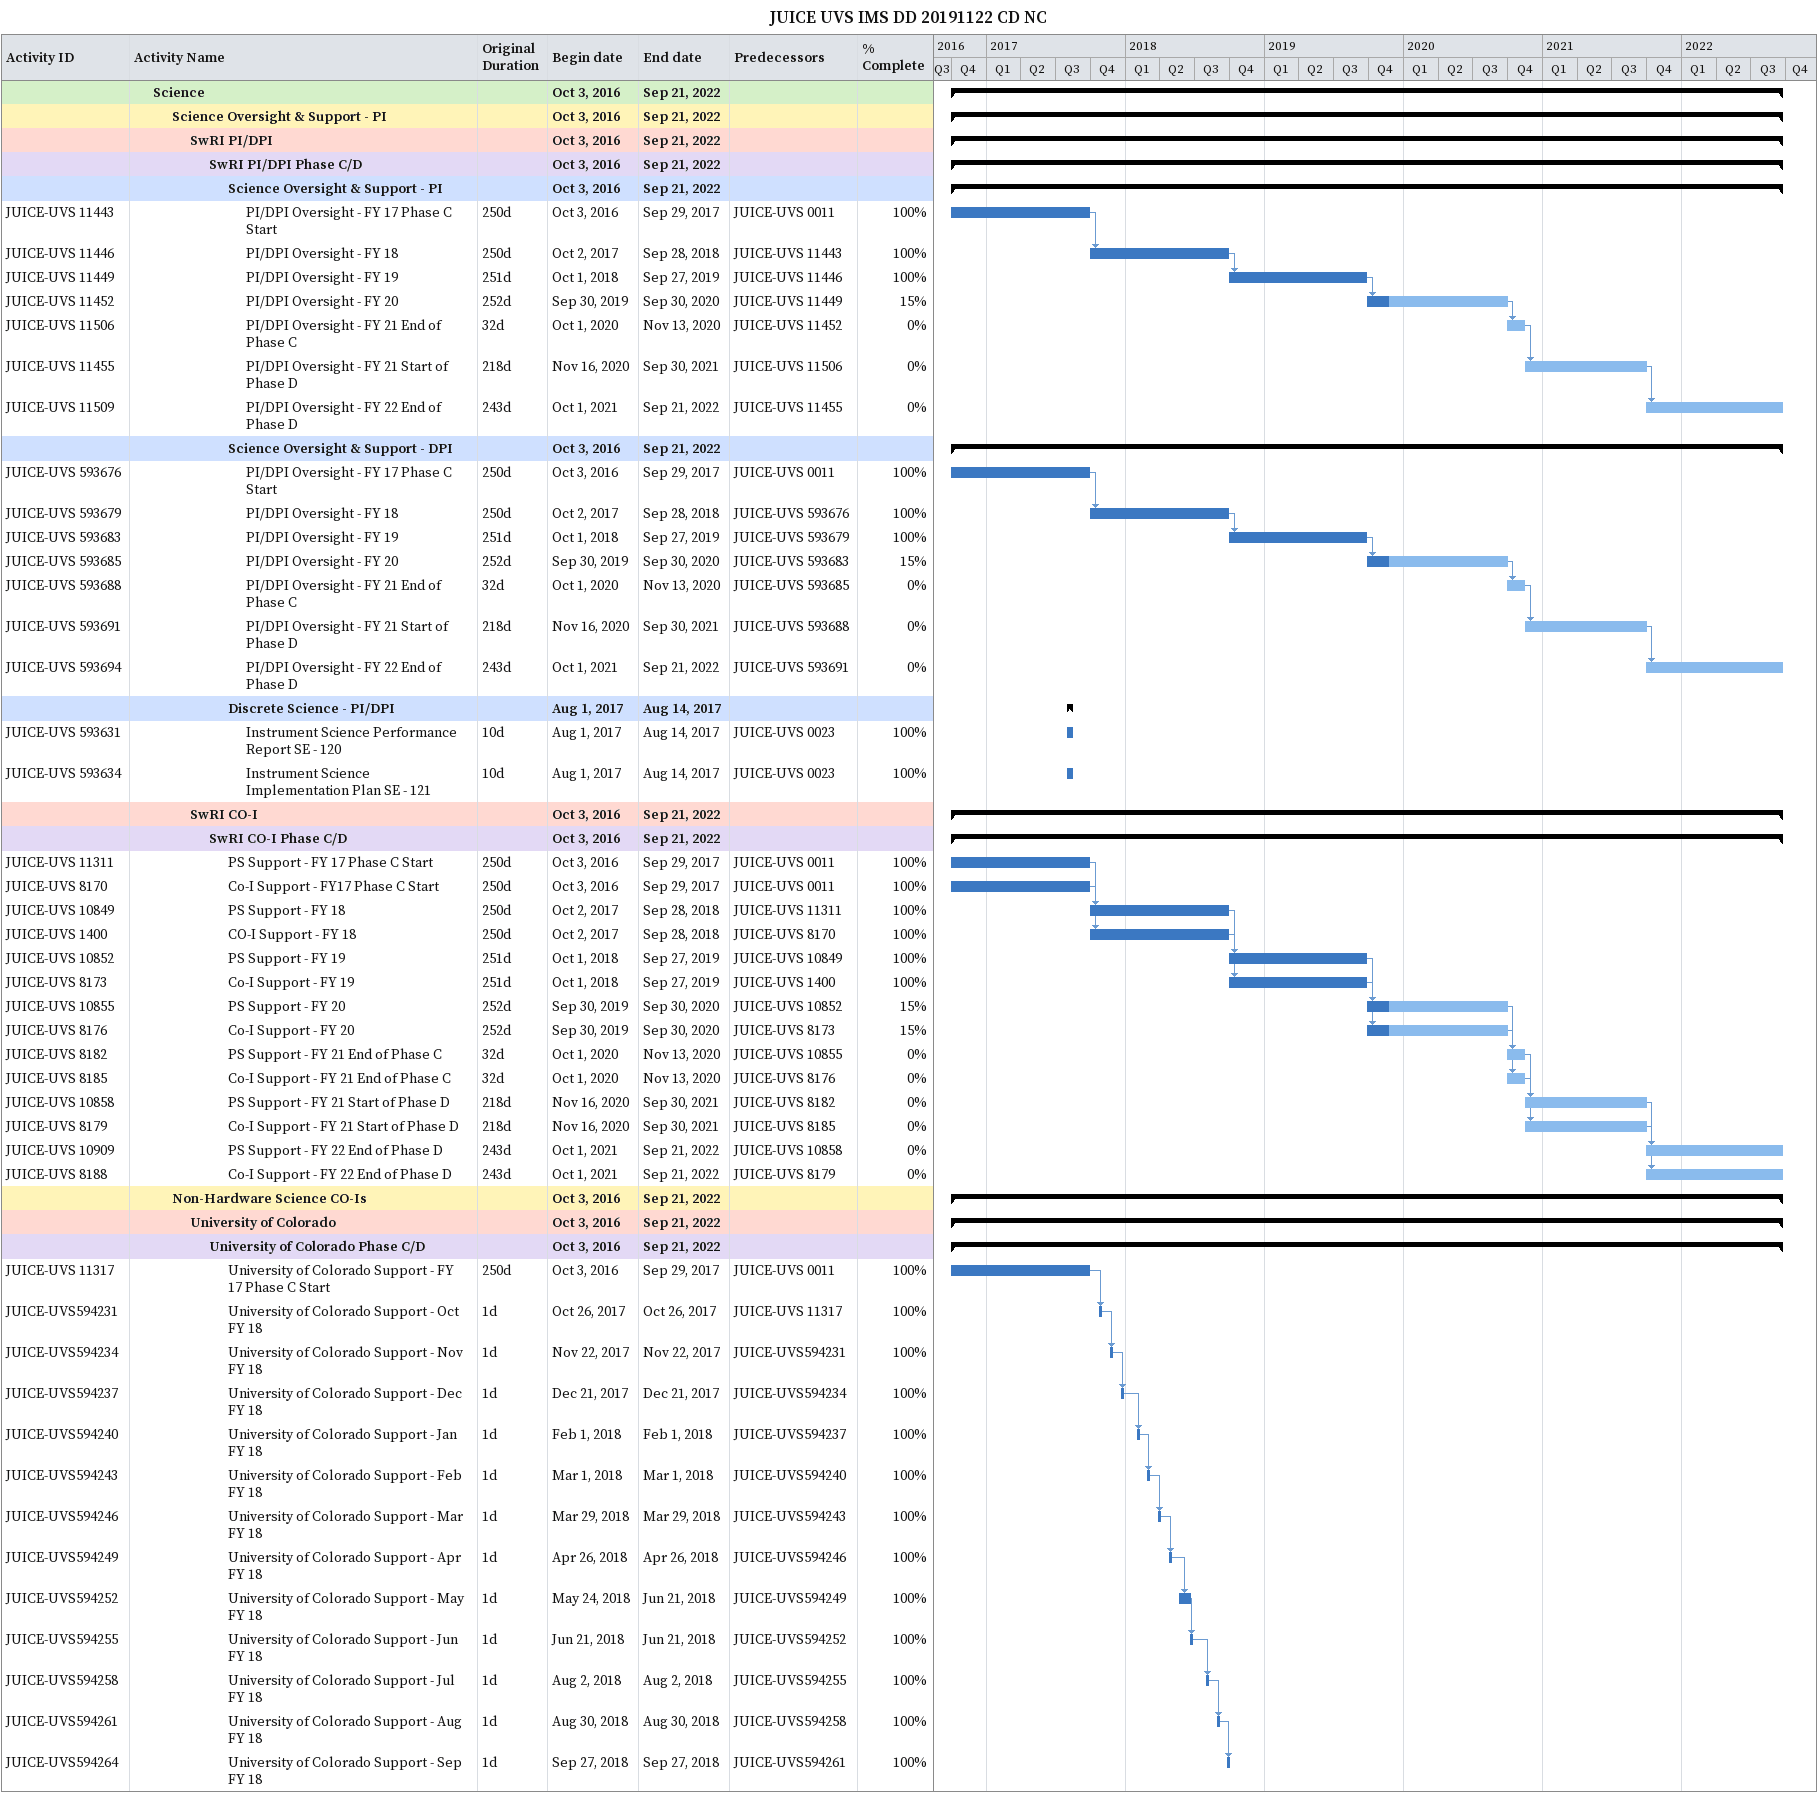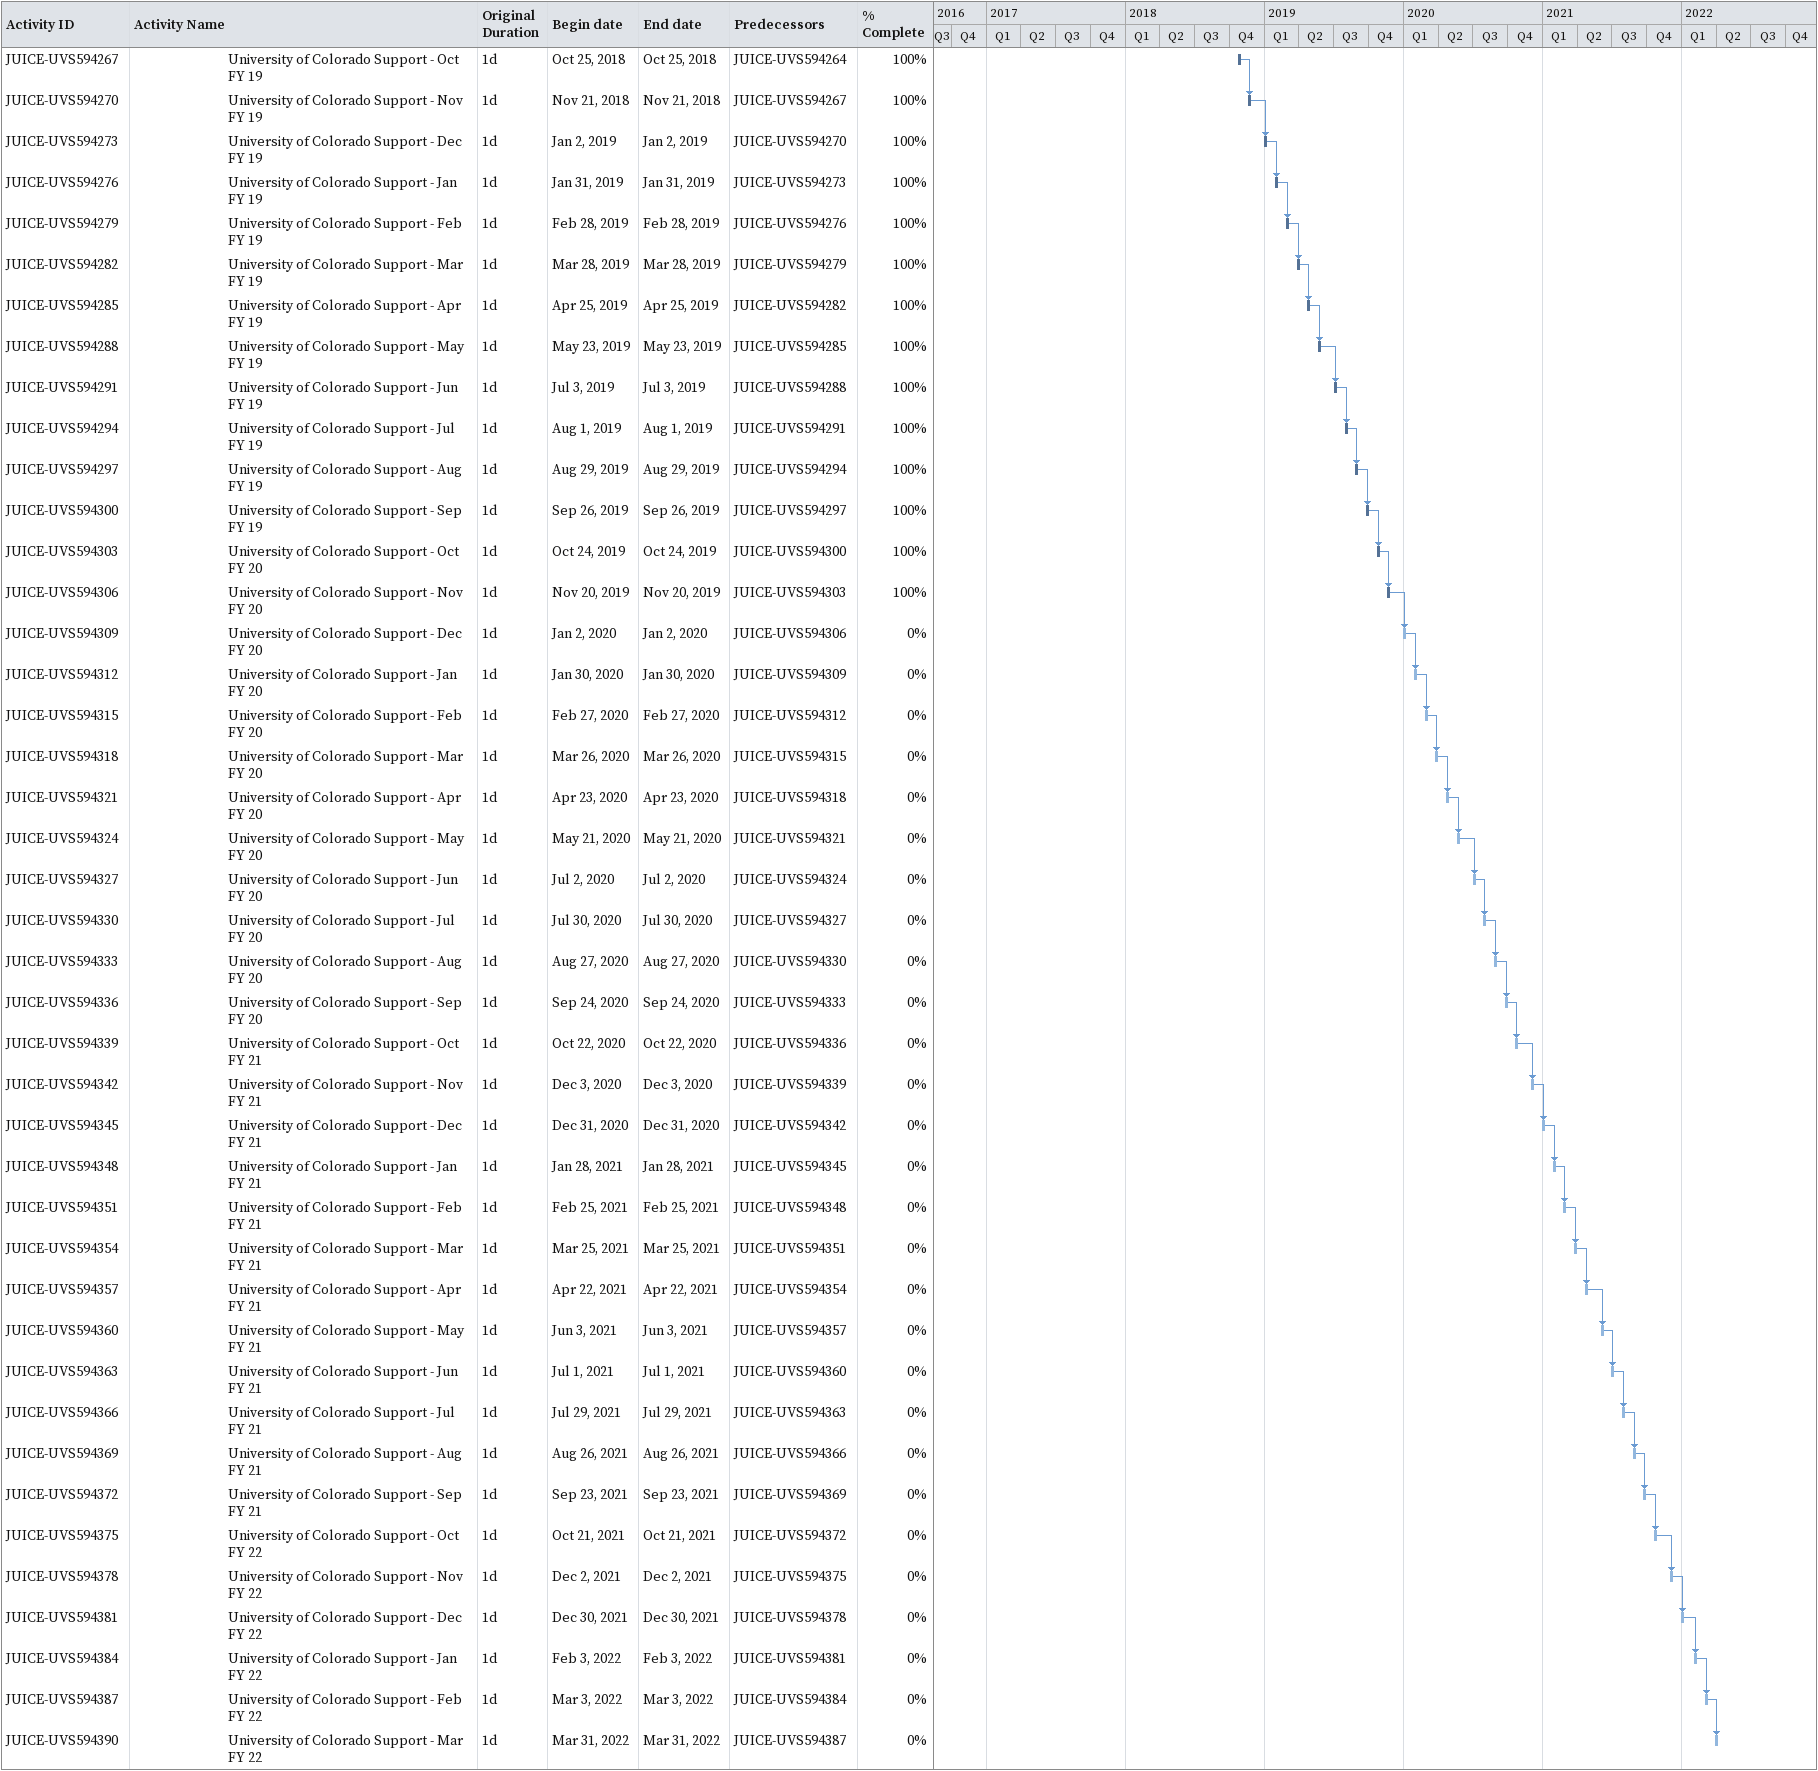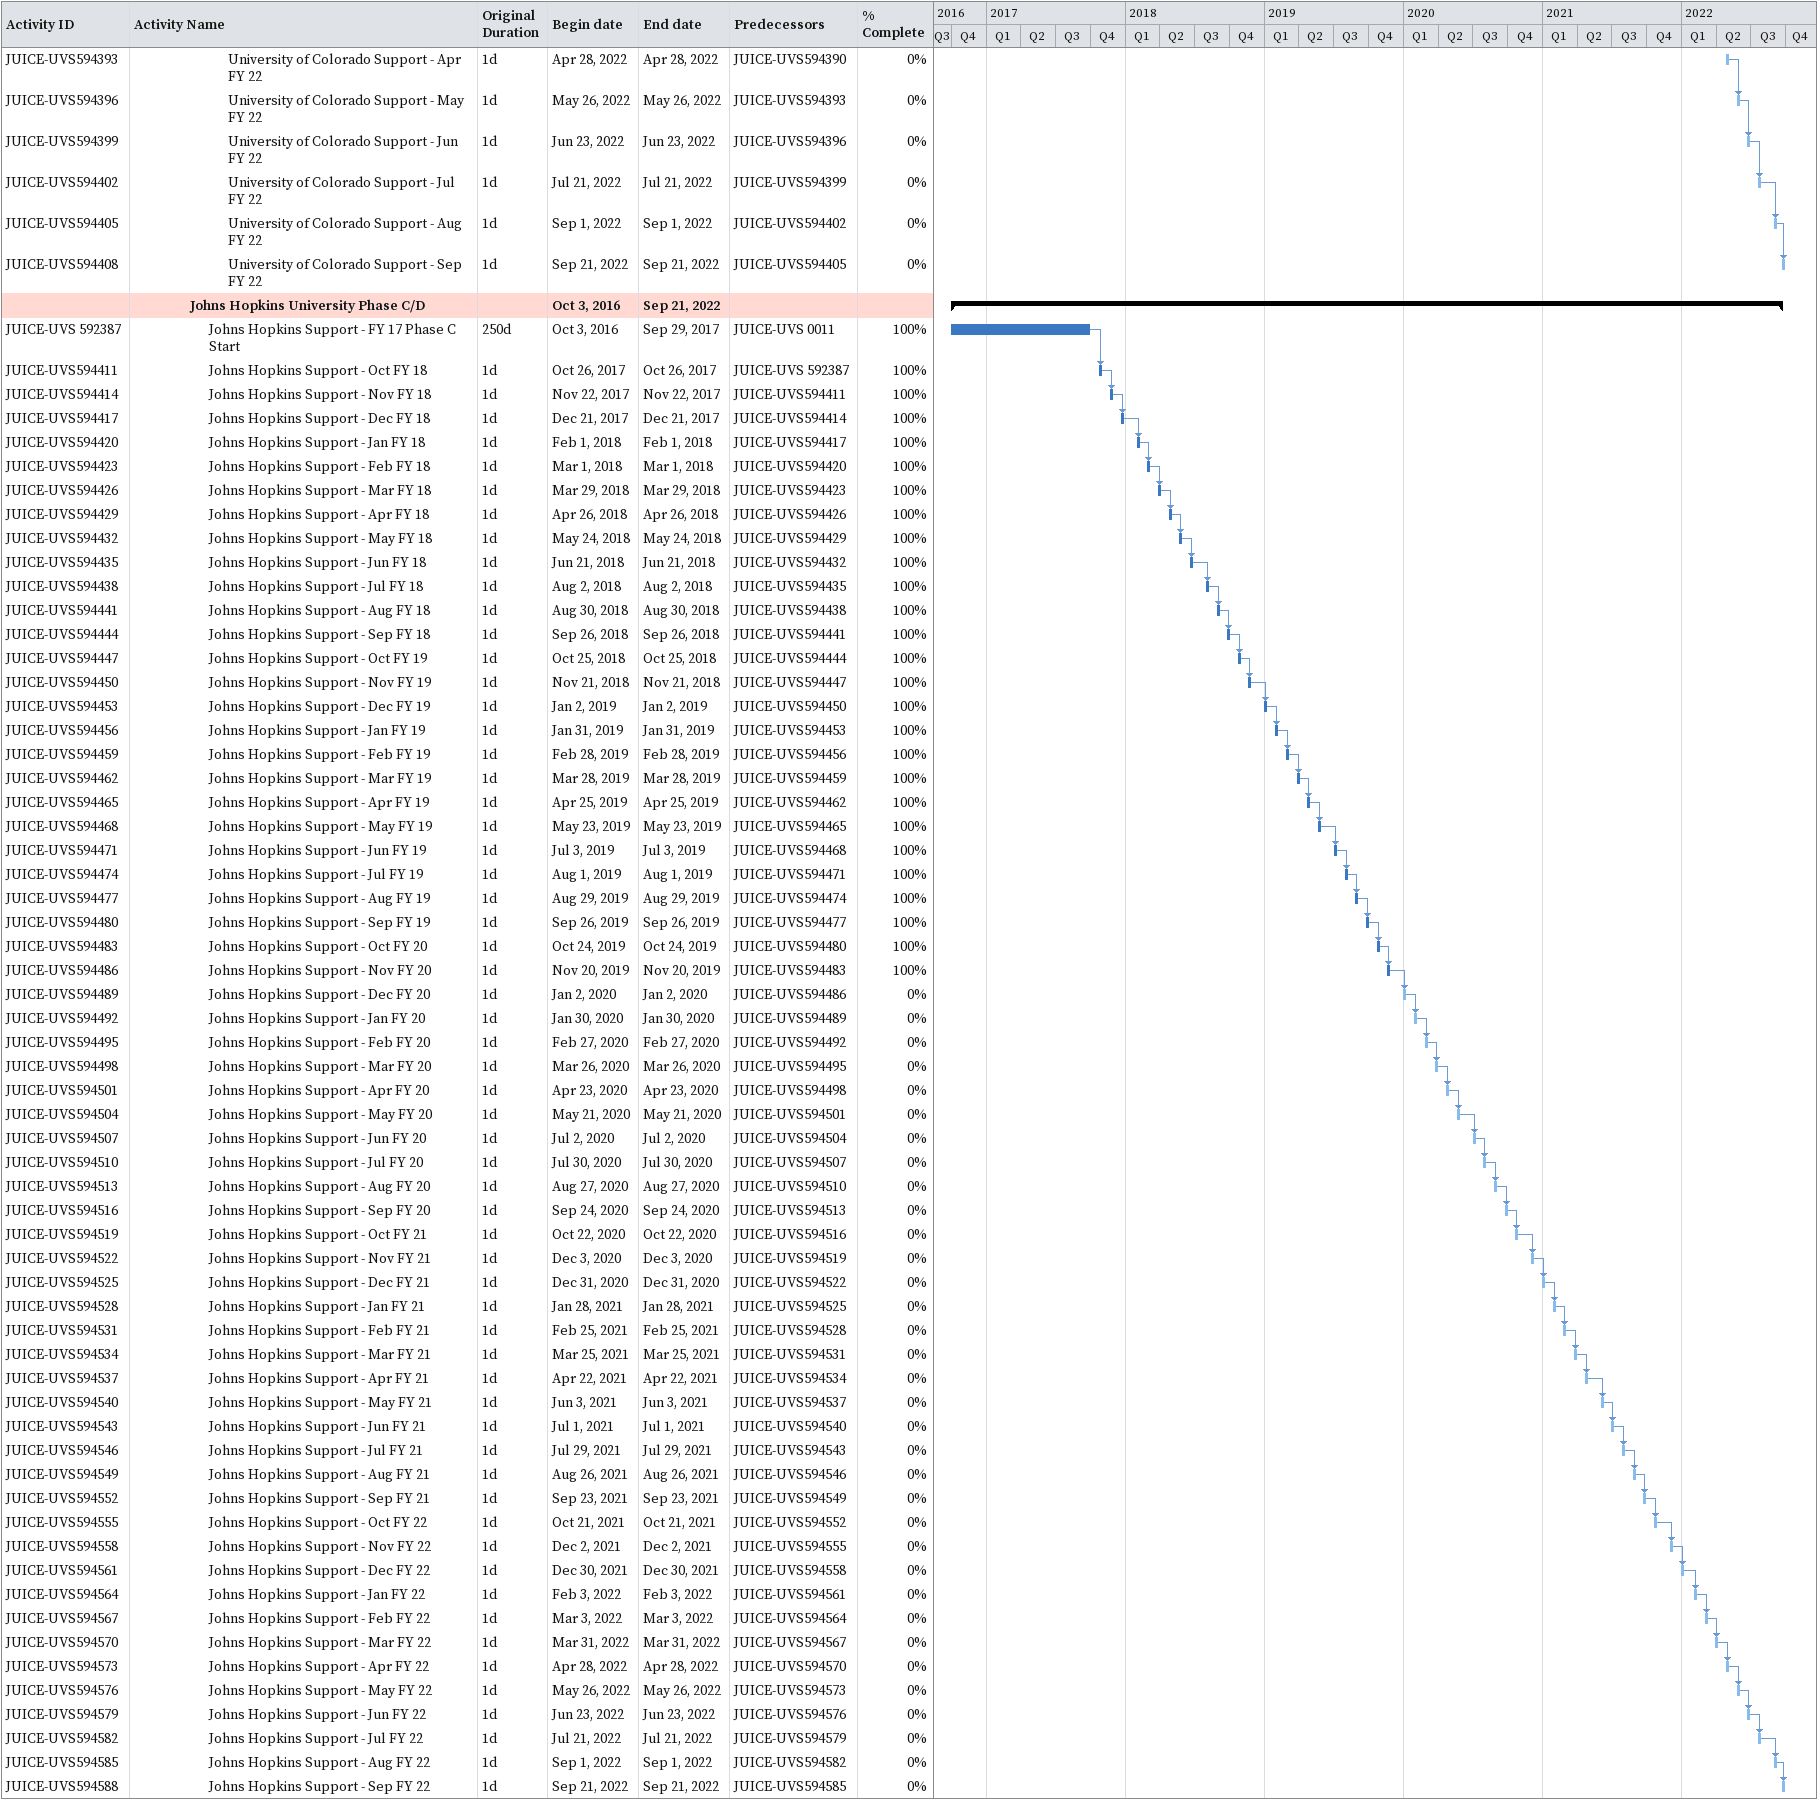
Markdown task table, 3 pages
JUICE UVS IMS DD 20191122 CD NC

| ID | Level | Task | Original duration | Start | Finish | Predecessors | % complete |
|---|---|---|---|---|---|---|---|
|  | 2 | **Science** |  | 2016-10-03 | 2022-09-21 |  |  |
|  | 3 | **Science Oversight & Support - PI** |  | 2016-10-03 | 2022-09-21 |  |  |
|  | 4 | **SwRI PI/DPI** |  | 2016-10-03 | 2022-09-21 |  |  |
|  | 5 | **SwRI PI/DPI Phase C/D** |  | 2016-10-03 | 2022-09-21 |  |  |
|  | 6 | **Science Oversight & Support - PI** |  | 2016-10-03 | 2022-09-21 |  |  |
| JUICE-UVS 11443 | 7 | PI/DPI Oversight - FY 17 Phase C Start | 250d | 2016-10-03 | 2017-09-29 | JUICE-UVS 0011 | 100 |
| JUICE-UVS 11446 | 7 | PI/DPI Oversight - FY 18 | 250d | 2017-10-02 | 2018-09-28 | JUICE-UVS 11443 | 100 |
| JUICE-UVS 11449 | 7 | PI/DPI Oversight - FY 19 | 251d | 2018-10-01 | 2019-09-27 | JUICE-UVS 11446 | 100 |
| JUICE-UVS 11452 | 7 | PI/DPI Oversight - FY 20 | 252d | 2019-09-30 | 2020-09-30 | JUICE-UVS 11449 | 15 |
| JUICE-UVS 11506 | 7 | PI/DPI Oversight - FY 21 End of Phase C | 32d | 2020-10-01 | 2020-11-13 | JUICE-UVS 11452 | 0 |
| JUICE-UVS 11455 | 7 | PI/DPI Oversight - FY 21 Start of Phase D | 218d | 2020-11-16 | 2021-09-30 | JUICE-UVS 11506 | 0 |
| JUICE-UVS 11509 | 7 | PI/DPI Oversight - FY 22 End of Phase D | 243d | 2021-10-01 | 2022-09-21 | JUICE-UVS 11455 | 0 |
|  | 6 | **Science Oversight & Support - DPI** |  | 2016-10-03 | 2022-09-21 |  |  |
| JUICE-UVS 593676 | 7 | PI/DPI Oversight - FY 17 Phase C Start | 250d | 2016-10-03 | 2017-09-29 | JUICE-UVS 0011 | 100 |
| JUICE-UVS 593679 | 7 | PI/DPI Oversight - FY 18 | 250d | 2017-10-02 | 2018-09-28 | JUICE-UVS 593676 | 100 |
| JUICE-UVS 593683 | 7 | PI/DPI Oversight - FY 19 | 251d | 2018-10-01 | 2019-09-27 | JUICE-UVS 593679 | 100 |
| JUICE-UVS 593685 | 7 | PI/DPI Oversight - FY 20 | 252d | 2019-09-30 | 2020-09-30 | JUICE-UVS 593683 | 15 |
| JUICE-UVS 593688 | 7 | PI/DPI Oversight - FY 21 End of Phase C | 32d | 2020-10-01 | 2020-11-13 | JUICE-UVS 593685 | 0 |
| JUICE-UVS 593691 | 7 | PI/DPI Oversight - FY 21 Start of Phase D | 218d | 2020-11-16 | 2021-09-30 | JUICE-UVS 593688 | 0 |
| JUICE-UVS 593694 | 7 | PI/DPI Oversight - FY 22 End of Phase D | 243d | 2021-10-01 | 2022-09-21 | JUICE-UVS 593691 | 0 |
|  | 6 | **Discrete Science - PI/DPI** |  | 2017-08-01 | 2017-08-14 |  |  |
| JUICE-UVS 593631 | 7 | Instrument Science Performance Report SE - 120 | 10d | 2017-08-01 | 2017-08-14 | JUICE-UVS 0023 | 100 |
| JUICE-UVS 593634 | 7 | Instrument Science Implementation Plan SE - 121 | 10d | 2017-08-01 | 2017-08-14 | JUICE-UVS 0023 | 100 |
|  | 4 | **SwRI CO-I** |  | 2016-10-03 | 2022-09-21 |  |  |
|  | 5 | **SwRI CO-I Phase C/D** |  | 2016-10-03 | 2022-09-21 |  |  |
| JUICE-UVS 11311 | 6 | PS Support - FY 17 Phase C Start | 250d | 2016-10-03 | 2017-09-29 | JUICE-UVS 0011 | 100 |
| JUICE-UVS 8170 | 6 | Co-I Support - FY17 Phase C Start | 250d | 2016-10-03 | 2017-09-29 | JUICE-UVS 0011 | 100 |
| JUICE-UVS 10849 | 6 | PS Support - FY 18 | 250d | 2017-10-02 | 2018-09-28 | JUICE-UVS 11311 | 100 |
| JUICE-UVS 1400 | 6 | CO-I Support - FY 18 | 250d | 2017-10-02 | 2018-09-28 | JUICE-UVS 8170 | 100 |
| JUICE-UVS 10852 | 6 | PS Support - FY 19 | 251d | 2018-10-01 | 2019-09-27 | JUICE-UVS 10849 | 100 |
| JUICE-UVS 8173 | 6 | Co-I Support - FY 19 | 251d | 2018-10-01 | 2019-09-27 | JUICE-UVS 1400 | 100 |
| JUICE-UVS 10855 | 6 | PS Support - FY 20 | 252d | 2019-09-30 | 2020-09-30 | JUICE-UVS 10852 | 15 |
| JUICE-UVS 8176 | 6 | Co-I Support - FY 20 | 252d | 2019-09-30 | 2020-09-30 | JUICE-UVS 8173 | 15 |
| JUICE-UVS 8182 | 6 | PS Support - FY 21 End of Phase C | 32d | 2020-10-01 | 2020-11-13 | JUICE-UVS 10855 | 0 |
| JUICE-UVS 8185 | 6 | Co-I Support - FY 21 End of Phase C | 32d | 2020-10-01 | 2020-11-13 | JUICE-UVS 8176 | 0 |
| JUICE-UVS 10858 | 6 | PS Support - FY 21 Start of Phase D | 218d | 2020-11-16 | 2021-09-30 | JUICE-UVS 8182 | 0 |
| JUICE-UVS 8179 | 6 | Co-I Support - FY 21 Start of Phase D | 218d | 2020-11-16 | 2021-09-30 | JUICE-UVS 8185 | 0 |
| JUICE-UVS 10909 | 6 | PS Support - FY 22 End of Phase D | 243d | 2021-10-01 | 2022-09-21 | JUICE-UVS 10858 | 0 |
| JUICE-UVS 8188 | 6 | Co-I Support - FY 22 End of Phase D | 243d | 2021-10-01 | 2022-09-21 | JUICE-UVS 8179 | 0 |
|  | 3 | **Non-Hardware Science CO-Is** |  | 2016-10-03 | 2022-09-21 |  |  |
|  | 4 | **University of Colorado** |  | 2016-10-03 | 2022-09-21 |  |  |
|  | 5 | **University of Colorado Phase C/D** |  | 2016-10-03 | 2022-09-21 |  |  |
| JUICE-UVS 11317 | 6 | University of Colorado Support - FY 17 Phase C Start | 250d | 2016-10-03 | 2017-09-29 | JUICE-UVS 0011 | 100 |
| JUICE-UVS594231 | 6 | University of Colorado Support - Oct FY 18 | 1d | 2017-10-26 | 2017-10-26 | JUICE-UVS 11317 | 100 |
| JUICE-UVS594234 | 6 | University of Colorado Support - Nov FY 18 | 1d | 2017-11-22 | 2017-11-22 | JUICE-UVS594231 | 100 |
| JUICE-UVS594237 | 6 | University of Colorado Support - Dec FY 18 | 1d | 2017-12-21 | 2017-12-21 | JUICE-UVS594234 | 100 |
| JUICE-UVS594240 | 6 | University of Colorado Support - Jan FY 18 | 1d | 2018-02-01 | 2018-02-01 | JUICE-UVS594237 | 100 |
| JUICE-UVS594243 | 6 | University of Colorado Support - Feb FY 18 | 1d | 2018-03-01 | 2018-03-01 | JUICE-UVS594240 | 100 |
| JUICE-UVS594246 | 6 | University of Colorado Support - Mar FY 18 | 1d | 2018-03-29 | 2018-03-29 | JUICE-UVS594243 | 100 |
| JUICE-UVS594249 | 6 | University of Colorado Support - Apr FY 18 | 1d | 2018-04-26 | 2018-04-26 | JUICE-UVS594246 | 100 |
| JUICE-UVS594252 | 6 | University of Colorado Support - May FY 18 | 1d | 2018-05-24 | 2018-06-21 | JUICE-UVS594249 | 100 |
| JUICE-UVS594255 | 6 | University of Colorado Support - Jun FY 18 | 1d | 2018-06-21 | 2018-06-21 | JUICE-UVS594252 | 100 |
| JUICE-UVS594258 | 6 | University of Colorado Support - Jul FY 18 | 1d | 2018-08-02 | 2018-08-02 | JUICE-UVS594255 | 100 |
| JUICE-UVS594261 | 6 | University of Colorado Support - Aug FY 18 | 1d | 2018-08-30 | 2018-08-30 | JUICE-UVS594258 | 100 |
| JUICE-UVS594264 | 6 | University of Colorado Support - Sep FY 18 | 1d | 2018-09-27 | 2018-09-27 | JUICE-UVS594261 | 100 |
| JUICE-UVS594267 | 6 | University of Colorado Support - Oct FY 19 | 1d | 2018-10-25 | 2018-10-25 | JUICE-UVS594264 | 100 |
| JUICE-UVS594270 | 6 | University of Colorado Support - Nov FY 19 | 1d | 2018-11-21 | 2018-11-21 | JUICE-UVS594267 | 100 |
| JUICE-UVS594273 | 6 | University of Colorado Support - Dec FY 19 | 1d | 2019-01-02 | 2019-01-02 | JUICE-UVS594270 | 100 |
| JUICE-UVS594276 | 6 | University of Colorado Support - Jan FY 19 | 1d | 2019-01-31 | 2019-01-31 | JUICE-UVS594273 | 100 |
| JUICE-UVS594279 | 6 | University of Colorado Support - Feb FY 19 | 1d | 2019-02-28 | 2019-02-28 | JUICE-UVS594276 | 100 |
| JUICE-UVS594282 | 6 | University of Colorado Support - Mar FY 19 | 1d | 2019-03-28 | 2019-03-28 | JUICE-UVS594279 | 100 |
| JUICE-UVS594285 | 6 | University of Colorado Support - Apr FY 19 | 1d | 2019-04-25 | 2019-04-25 | JUICE-UVS594282 | 100 |
| JUICE-UVS594288 | 6 | University of Colorado Support - May FY 19 | 1d | 2019-05-23 | 2019-05-23 | JUICE-UVS594285 | 100 |
| JUICE-UVS594291 | 6 | University of Colorado Support - Jun FY 19 | 1d | 2019-07-03 | 2019-07-03 | JUICE-UVS594288 | 100 |
| JUICE-UVS594294 | 6 | University of Colorado Support - Jul FY 19 | 1d | 2019-08-01 | 2019-08-01 | JUICE-UVS594291 | 100 |
| JUICE-UVS594297 | 6 | University of Colorado Support - Aug FY 19 | 1d | 2019-08-29 | 2019-08-29 | JUICE-UVS594294 | 100 |
| JUICE-UVS594300 | 6 | University of Colorado Support - Sep FY 19 | 1d | 2019-09-26 | 2019-09-26 | JUICE-UVS594297 | 100 |
| JUICE-UVS594303 | 6 | University of Colorado Support - Oct FY 20 | 1d | 2019-10-24 | 2019-10-24 | JUICE-UVS594300 | 100 |
| JUICE-UVS594306 | 6 | University of Colorado Support - Nov FY 20 | 1d | 2019-11-20 | 2019-11-20 | JUICE-UVS594303 | 100 |
| JUICE-UVS594309 | 6 | University of Colorado Support - Dec FY 20 | 1d | 2020-01-02 | 2020-01-02 | JUICE-UVS594306 | 0 |
| JUICE-UVS594312 | 6 | University of Colorado Support - Jan FY 20 | 1d | 2020-01-30 | 2020-01-30 | JUICE-UVS594309 | 0 |
| JUICE-UVS594315 | 6 | University of Colorado Support - Feb FY 20 | 1d | 2020-02-27 | 2020-02-27 | JUICE-UVS594312 | 0 |
| JUICE-UVS594318 | 6 | University of Colorado Support - Mar FY 20 | 1d | 2020-03-26 | 2020-03-26 | JUICE-UVS594315 | 0 |
| JUICE-UVS594321 | 6 | University of Colorado Support - Apr FY 20 | 1d | 2020-04-23 | 2020-04-23 | JUICE-UVS594318 | 0 |
| JUICE-UVS594324 | 6 | University of Colorado Support - May FY 20 | 1d | 2020-05-21 | 2020-05-21 | JUICE-UVS594321 | 0 |
| JUICE-UVS594327 | 6 | University of Colorado Support - Jun FY 20 | 1d | 2020-07-02 | 2020-07-02 | JUICE-UVS594324 | 0 |
| JUICE-UVS594330 | 6 | University of Colorado Support - Jul FY 20 | 1d | 2020-07-30 | 2020-07-30 | JUICE-UVS594327 | 0 |
| JUICE-UVS594333 | 6 | University of Colorado Support - Aug FY 20 | 1d | 2020-08-27 | 2020-08-27 | JUICE-UVS594330 | 0 |
| JUICE-UVS594336 | 6 | University of Colorado Support - Sep FY 20 | 1d | 2020-09-24 | 2020-09-24 | JUICE-UVS594333 | 0 |
| JUICE-UVS594339 | 6 | University of Colorado Support - Oct FY 21 | 1d | 2020-10-22 | 2020-10-22 | JUICE-UVS594336 | 0 |
| JUICE-UVS594342 | 6 | University of Colorado Support - Nov FY 21 | 1d | 2020-12-03 | 2020-12-03 | JUICE-UVS594339 | 0 |
| JUICE-UVS594345 | 6 | University of Colorado Support - Dec FY 21 | 1d | 2020-12-31 | 2020-12-31 | JUICE-UVS594342 | 0 |
| JUICE-UVS594348 | 6 | University of Colorado Support - Jan FY 21 | 1d | 2021-01-28 | 2021-01-28 | JUICE-UVS594345 | 0 |
| JUICE-UVS594351 | 6 | University of Colorado Support - Feb FY 21 | 1d | 2021-02-25 | 2021-02-25 | JUICE-UVS594348 | 0 |
| JUICE-UVS594354 | 6 | University of Colorado Support - Mar FY 21 | 1d | 2021-03-25 | 2021-03-25 | JUICE-UVS594351 | 0 |
| JUICE-UVS594357 | 6 | University of Colorado Support - Apr FY 21 | 1d | 2021-04-22 | 2021-04-22 | JUICE-UVS594354 | 0 |
| JUICE-UVS594360 | 6 | University of Colorado Support - May FY 21 | 1d | 2021-06-03 | 2021-06-03 | JUICE-UVS594357 | 0 |
| JUICE-UVS594363 | 6 | University of Colorado Support - Jun FY 21 | 1d | 2021-07-01 | 2021-07-01 | JUICE-UVS594360 | 0 |
| JUICE-UVS594366 | 6 | University of Colorado Support - Jul FY 21 | 1d | 2021-07-29 | 2021-07-29 | JUICE-UVS594363 | 0 |
| JUICE-UVS594369 | 6 | University of Colorado Support - Aug FY 21 | 1d | 2021-08-26 | 2021-08-26 | JUICE-UVS594366 | 0 |
| JUICE-UVS594372 | 6 | University of Colorado Support - Sep FY 21 | 1d | 2021-09-23 | 2021-09-23 | JUICE-UVS594369 | 0 |
| JUICE-UVS594375 | 6 | University of Colorado Support - Oct FY 22 | 1d | 2021-10-21 | 2021-10-21 | JUICE-UVS594372 | 0 |
| JUICE-UVS594378 | 6 | University of Colorado Support - Nov FY 22 | 1d | 2021-12-02 | 2021-12-02 | JUICE-UVS594375 | 0 |
| JUICE-UVS594381 | 6 | University of Colorado Support - Dec FY 22 | 1d | 2021-12-30 | 2021-12-30 | JUICE-UVS594378 | 0 |
| JUICE-UVS594384 | 6 | University of Colorado Support - Jan FY 22 | 1d | 2022-02-03 | 2022-02-03 | JUICE-UVS594381 | 0 |
| JUICE-UVS594387 | 6 | University of Colorado Support - Feb FY 22 | 1d | 2022-03-03 | 2022-03-03 | JUICE-UVS594384 | 0 |
| JUICE-UVS594390 | 6 | University of Colorado Support - Mar FY 22 | 1d | 2022-03-31 | 2022-03-31 | JUICE-UVS594387 | 0 |
| JUICE-UVS594393 | 6 | University of Colorado Support - Apr FY 22 | 1d | 2022-04-28 | 2022-04-28 | JUICE-UVS594390 | 0 |
| JUICE-UVS594396 | 6 | University of Colorado Support - May FY 22 | 1d | 2022-05-26 | 2022-05-26 | JUICE-UVS594393 | 0 |
| JUICE-UVS594399 | 6 | University of Colorado Support - Jun FY 22 | 1d | 2022-06-23 | 2022-06-23 | JUICE-UVS594396 | 0 |
| JUICE-UVS594402 | 6 | University of Colorado Support - Jul FY 22 | 1d | 2022-07-21 | 2022-07-21 | JUICE-UVS594399 | 0 |
| JUICE-UVS594405 | 6 | University of Colorado Support - Aug FY 22 | 1d | 2022-09-01 | 2022-09-01 | JUICE-UVS594402 | 0 |
| JUICE-UVS594408 | 6 | University of Colorado Support - Sep FY 22 | 1d | 2022-09-21 | 2022-09-21 | JUICE-UVS594405 | 0 |
|  | 4 | **Johns Hopkins University Phase C/D** |  | 2016-10-03 | 2022-09-21 |  |  |
| JUICE-UVS 592387 | 5 | Johns Hopkins Support - FY 17 Phase C Start | 250d | 2016-10-03 | 2017-09-29 | JUICE-UVS 0011 | 100 |
| JUICE-UVS594411 | 5 | Johns Hopkins Support - Oct FY 18 | 1d | 2017-10-26 | 2017-10-26 | JUICE-UVS 592387 | 100 |
| JUICE-UVS594414 | 5 | Johns Hopkins Support - Nov FY 18 | 1d | 2017-11-22 | 2017-11-22 | JUICE-UVS594411 | 100 |
| JUICE-UVS594417 | 5 | Johns Hopkins Support - Dec FY 18 | 1d | 2017-12-21 | 2017-12-21 | JUICE-UVS594414 | 100 |
| JUICE-UVS594420 | 5 | Johns Hopkins Support - Jan FY 18 | 1d | 2018-02-01 | 2018-02-01 | JUICE-UVS594417 | 100 |
| JUICE-UVS594423 | 5 | Johns Hopkins Support - Feb FY 18 | 1d | 2018-03-01 | 2018-03-01 | JUICE-UVS594420 | 100 |
| JUICE-UVS594426 | 5 | Johns Hopkins Support - Mar FY 18 | 1d | 2018-03-29 | 2018-03-29 | JUICE-UVS594423 | 100 |
| JUICE-UVS594429 | 5 | Johns Hopkins Support - Apr FY 18 | 1d | 2018-04-26 | 2018-04-26 | JUICE-UVS594426 | 100 |
| JUICE-UVS594432 | 5 | Johns Hopkins Support - May FY 18 | 1d | 2018-05-24 | 2018-05-24 | JUICE-UVS594429 | 100 |
| JUICE-UVS594435 | 5 | Johns Hopkins Support - Jun FY 18 | 1d | 2018-06-21 | 2018-06-21 | JUICE-UVS594432 | 100 |
| JUICE-UVS594438 | 5 | Johns Hopkins Support - Jul FY 18 | 1d | 2018-08-02 | 2018-08-02 | JUICE-UVS594435 | 100 |
| JUICE-UVS594441 | 5 | Johns Hopkins Support - Aug FY 18 | 1d | 2018-08-30 | 2018-08-30 | JUICE-UVS594438 | 100 |
| JUICE-UVS594444 | 5 | Johns Hopkins Support - Sep FY 18 | 1d | 2018-09-26 | 2018-09-26 | JUICE-UVS594441 | 100 |
| JUICE-UVS594447 | 5 | Johns Hopkins Support - Oct FY 19 | 1d | 2018-10-25 | 2018-10-25 | JUICE-UVS594444 | 100 |
| JUICE-UVS594450 | 5 | Johns Hopkins Support - Nov FY 19 | 1d | 2018-11-21 | 2018-11-21 | JUICE-UVS594447 | 100 |
| JUICE-UVS594453 | 5 | Johns Hopkins Support - Dec FY 19 | 1d | 2019-01-02 | 2019-01-02 | JUICE-UVS594450 | 100 |
| JUICE-UVS594456 | 5 | Johns Hopkins Support - Jan FY 19 | 1d | 2019-01-31 | 2019-01-31 | JUICE-UVS594453 | 100 |
| JUICE-UVS594459 | 5 | Johns Hopkins Support - Feb FY 19 | 1d | 2019-02-28 | 2019-02-28 | JUICE-UVS594456 | 100 |
| JUICE-UVS594462 | 5 | Johns Hopkins Support - Mar FY 19 | 1d | 2019-03-28 | 2019-03-28 | JUICE-UVS594459 | 100 |
| JUICE-UVS594465 | 5 | Johns Hopkins Support - Apr FY 19 | 1d | 2019-04-25 | 2019-04-25 | JUICE-UVS594462 | 100 |
| JUICE-UVS594468 | 5 | Johns Hopkins Support - May FY 19 | 1d | 2019-05-23 | 2019-05-23 | JUICE-UVS594465 | 100 |
| JUICE-UVS594471 | 5 | Johns Hopkins Support - Jun FY 19 | 1d | 2019-07-03 | 2019-07-03 | JUICE-UVS594468 | 100 |
| JUICE-UVS594474 | 5 | Johns Hopkins Support - Jul FY 19 | 1d | 2019-08-01 | 2019-08-01 | JUICE-UVS594471 | 100 |
| JUICE-UVS594477 | 5 | Johns Hopkins Support - Aug FY 19 | 1d | 2019-08-29 | 2019-08-29 | JUICE-UVS594474 | 100 |
| JUICE-UVS594480 | 5 | Johns Hopkins Support - Sep FY 19 | 1d | 2019-09-26 | 2019-09-26 | JUICE-UVS594477 | 100 |
| JUICE-UVS594483 | 5 | Johns Hopkins Support - Oct FY 20 | 1d | 2019-10-24 | 2019-10-24 | JUICE-UVS594480 | 100 |
| JUICE-UVS594486 | 5 | Johns Hopkins Support - Nov FY 20 | 1d | 2019-11-20 | 2019-11-20 | JUICE-UVS594483 | 100 |
| JUICE-UVS594489 | 5 | Johns Hopkins Support - Dec FY 20 | 1d | 2020-01-02 | 2020-01-02 | JUICE-UVS594486 | 0 |
| JUICE-UVS594492 | 5 | Johns Hopkins Support - Jan FY 20 | 1d | 2020-01-30 | 2020-01-30 | JUICE-UVS594489 | 0 |
| JUICE-UVS594495 | 5 | Johns Hopkins Support - Feb FY 20 | 1d | 2020-02-27 | 2020-02-27 | JUICE-UVS594492 | 0 |
| JUICE-UVS594498 | 5 | Johns Hopkins Support - Mar FY 20 | 1d | 2020-03-26 | 2020-03-26 | JUICE-UVS594495 | 0 |
| JUICE-UVS594501 | 5 | Johns Hopkins Support - Apr FY 20 | 1d | 2020-04-23 | 2020-04-23 | JUICE-UVS594498 | 0 |
| JUICE-UVS594504 | 5 | Johns Hopkins Support - May FY 20 | 1d | 2020-05-21 | 2020-05-21 | JUICE-UVS594501 | 0 |
| JUICE-UVS594507 | 5 | Johns Hopkins Support - Jun FY 20 | 1d | 2020-07-02 | 2020-07-02 | JUICE-UVS594504 | 0 |
| JUICE-UVS594510 | 5 | Johns Hopkins Support - Jul FY 20 | 1d | 2020-07-30 | 2020-07-30 | JUICE-UVS594507 | 0 |
| JUICE-UVS594513 | 5 | Johns Hopkins Support - Aug FY 20 | 1d | 2020-08-27 | 2020-08-27 | JUICE-UVS594510 | 0 |
| JUICE-UVS594516 | 5 | Johns Hopkins Support - Sep FY 20 | 1d | 2020-09-24 | 2020-09-24 | JUICE-UVS594513 | 0 |
| JUICE-UVS594519 | 5 | Johns Hopkins Support - Oct FY 21 | 1d | 2020-10-22 | 2020-10-22 | JUICE-UVS594516 | 0 |
| JUICE-UVS594522 | 5 | Johns Hopkins Support - Nov FY 21 | 1d | 2020-12-03 | 2020-12-03 | JUICE-UVS594519 | 0 |
| JUICE-UVS594525 | 5 | Johns Hopkins Support - Dec FY 21 | 1d | 2020-12-31 | 2020-12-31 | JUICE-UVS594522 | 0 |
| JUICE-UVS594528 | 5 | Johns Hopkins Support - Jan FY 21 | 1d | 2021-01-28 | 2021-01-28 | JUICE-UVS594525 | 0 |
| JUICE-UVS594531 | 5 | Johns Hopkins Support - Feb FY 21 | 1d | 2021-02-25 | 2021-02-25 | JUICE-UVS594528 | 0 |
| JUICE-UVS594534 | 5 | Johns Hopkins Support - Mar FY 21 | 1d | 2021-03-25 | 2021-03-25 | JUICE-UVS594531 | 0 |
| JUICE-UVS594537 | 5 | Johns Hopkins Support - Apr FY 21 | 1d | 2021-04-22 | 2021-04-22 | JUICE-UVS594534 | 0 |
| JUICE-UVS594540 | 5 | Johns Hopkins Support - May FY 21 | 1d | 2021-06-03 | 2021-06-03 | JUICE-UVS594537 | 0 |
| JUICE-UVS594543 | 5 | Johns Hopkins Support - Jun FY 21 | 1d | 2021-07-01 | 2021-07-01 | JUICE-UVS594540 | 0 |
| JUICE-UVS594546 | 5 | Johns Hopkins Support - Jul FY 21 | 1d | 2021-07-29 | 2021-07-29 | JUICE-UVS594543 | 0 |
| JUICE-UVS594549 | 5 | Johns Hopkins Support - Aug FY 21 | 1d | 2021-08-26 | 2021-08-26 | JUICE-UVS594546 | 0 |
| JUICE-UVS594552 | 5 | Johns Hopkins Support - Sep FY 21 | 1d | 2021-09-23 | 2021-09-23 | JUICE-UVS594549 | 0 |
| JUICE-UVS594555 | 5 | Johns Hopkins Support - Oct FY 22 | 1d | 2021-10-21 | 2021-10-21 | JUICE-UVS594552 | 0 |
| JUICE-UVS594558 | 5 | Johns Hopkins Support - Nov FY 22 | 1d | 2021-12-02 | 2021-12-02 | JUICE-UVS594555 | 0 |
| JUICE-UVS594561 | 5 | Johns Hopkins Support - Dec FY 22 | 1d | 2021-12-30 | 2021-12-30 | JUICE-UVS594558 | 0 |
| JUICE-UVS594564 | 5 | Johns Hopkins Support - Jan FY 22 | 1d | 2022-02-03 | 2022-02-03 | JUICE-UVS594561 | 0 |
| JUICE-UVS594567 | 5 | Johns Hopkins Support - Feb FY 22 | 1d | 2022-03-03 | 2022-03-03 | JUICE-UVS594564 | 0 |
| JUICE-UVS594570 | 5 | Johns Hopkins Support - Mar FY 22 | 1d | 2022-03-31 | 2022-03-31 | JUICE-UVS594567 | 0 |
| JUICE-UVS594573 | 5 | Johns Hopkins Support - Apr FY 22 | 1d | 2022-04-28 | 2022-04-28 | JUICE-UVS594570 | 0 |
| JUICE-UVS594576 | 5 | Johns Hopkins Support - May FY 22 | 1d | 2022-05-26 | 2022-05-26 | JUICE-UVS594573 | 0 |
| JUICE-UVS594579 | 5 | Johns Hopkins Support - Jun FY 22 | 1d | 2022-06-23 | 2022-06-23 | JUICE-UVS594576 | 0 |
| JUICE-UVS594582 | 5 | Johns Hopkins Support - Jul FY 22 | 1d | 2022-07-21 | 2022-07-21 | JUICE-UVS594579 | 0 |
| JUICE-UVS594585 | 5 | Johns Hopkins Support - Aug FY 22 | 1d | 2022-09-01 | 2022-09-01 | JUICE-UVS594582 | 0 |
| JUICE-UVS594588 | 5 | Johns Hopkins Support - Sep FY 22 | 1d | 2022-09-21 | 2022-09-21 | JUICE-UVS594585 | 0 |
